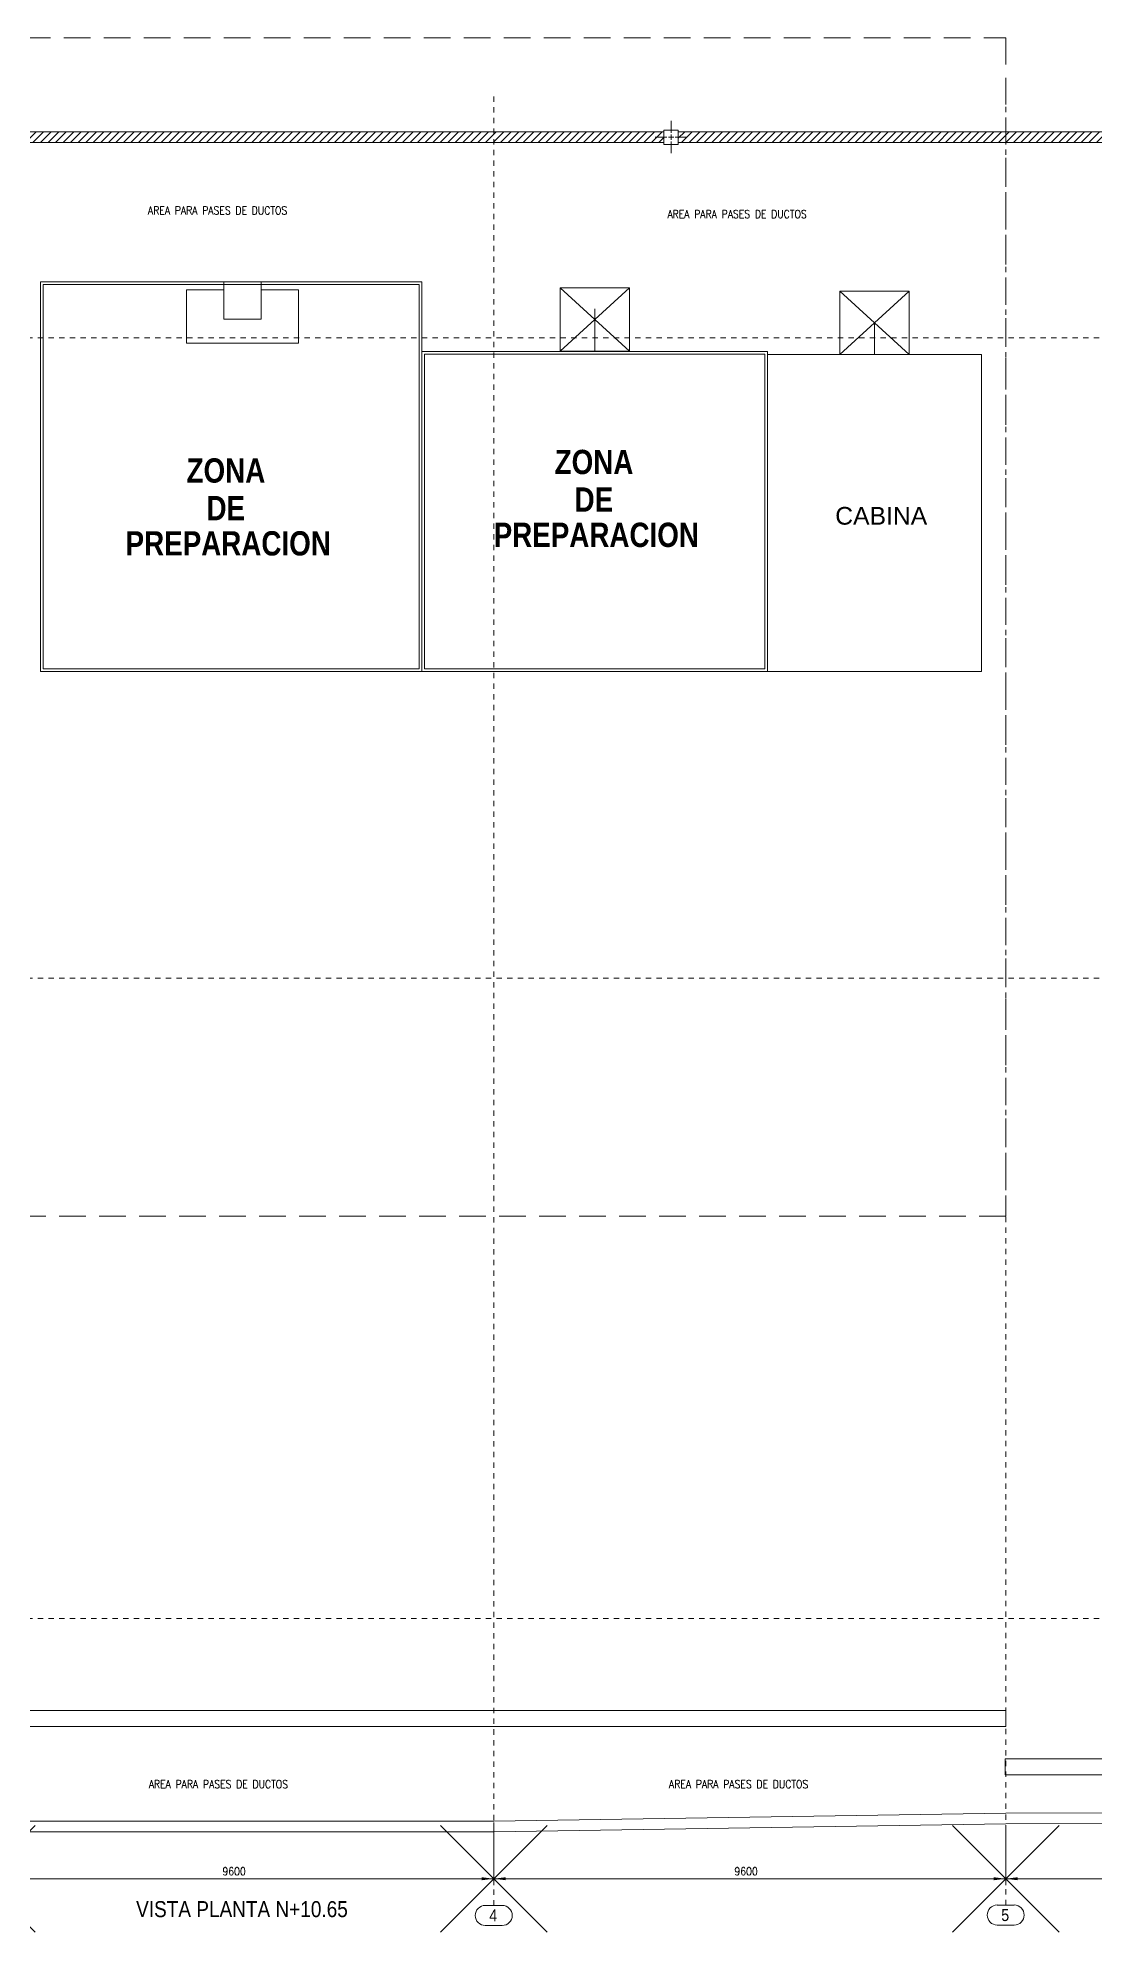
# Model space of a CAD drawing. Header units: millimetres. Extents: x 1010 to 1494, y -119 to 564.
# Drawn here: x 1326.75 to 1346.55, y 424.32 to 459.82 of the extents above; entities that cross this region are included whole.
import ezdxf

# ---------------------------------------------------------------- set-up
doc = ezdxf.new("R2010")
doc.units = ezdxf.units.MM
doc.header["$PDMODE"] = 3
doc.linetypes.add('DASHDOT', pattern=[1, 0.5, -0.25, 0, -0.25])
doc.linetypes.add('HIDDEN', pattern=[0.375, 0.25, -0.125])
doc.layers.get('0').update_dxf_attribs({"lineweight": 9})
for name, color, linetype, lineweight in [('10', 7, 'Continuous', 9), ('20', 6, 'Continuous', 9), ('30', 4, 'Continuous', 9), ('40', 3, 'Continuous', 9), ('50', 2, 'Continuous', 9), ('80', 1, 'Continuous', 9), ('Dimensión', 1, 'Continuous', 9), ('Estructura', 170, 'Continuous', 9), ('Marca', 1, 'Continuous', 9), ('MRC', 2, 'Continuous', 9), ('Muro', 5, 'Continuous', 9), ('Objeto gráfico', 7, 'Continuous', 9), ('Texto', 7, 'Continuous', 9)]:
    doc.layers.add(name, color=color, linetype=linetype, lineweight=lineweight)
doc.styles.add('Arial', font='arial.ttf')
doc.styles.add('ROMANS', font='romans', dxfattribs={"width": 0.7})
doc.styles.add('SUB', font='ARIALNB.TTF', dxfattribs={"oblique": 30})
doc.styles.add('SWISS', font='swiss.ttf')
pattern_1 = [(45, (1126.10366, 419.66107), (-0.07071068, 0.07071068), [])]

# ---------------------------------------------------------------- blocks, each defined once
blk = doc.blocks.new('*A408')
at = {"layer": 'Marca', "linetype": 'Continuous', "lineweight": 0}
for p, q in [((65131, 658), (65448, 658)), ((65131, 283), (65448, 283))]:
    blk.add_line(p, q, dxfattribs=at)
for centre, start, end in [((65131, 470), 90, 270), ((65448, 470), 270, 90)]:
    blk.add_arc(centre, 188, start, end, dxfattribs=at)
blk = doc.blocks.new('*A409')
at = {"layer": 'Marca', "linetype": 'Continuous', "lineweight": 0}
for p, q in [((74731, 665), (75048, 665)), ((74731, 290), (75048, 290))]:
    blk.add_line(p, q, dxfattribs=at)
for centre, start, end in [((74731, 478), 90, 270), ((75048, 478), 270, 90)]:
    blk.add_arc(centre, 188, start, end, dxfattribs=at)
blk = doc.blocks.new('*A412')
at = {"layer": 'Dimensión'}
for points in [[(74890, 1158), (75115, 1186), (75115, 1130)], [(84490, 1158), (84265, 1130), (84265, 1186)]]:
    blk.add_hatch(color=256, dxfattribs=at).paths.add_polyline_path(points, flags=17)
at = {"layer": 'Dimensión', "linetype": 'Continuous', "lineweight": 0}
for p, q in [((84490, 2250), (84490, 1038)), ((74890, 2069), (74890, 1038)), ((74890, 1158), (84490, 1158))]:
    blk.add_line(p, q, dxfattribs=at)
at = {"layer": 'Dimensión'}
for p in [(74890, 1158), (84490, 1158)]:
    blk.add_point(p, dxfattribs=at)
blk = doc.blocks.new('*A420')
at = {"layer": 'Dimensión'}
for points in [[(55690, 1158), (55915, 1186), (55915, 1130)], [(65290, 1158), (65065, 1130), (65065, 1186)]]:
    blk.add_hatch(color=256, dxfattribs=at).paths.add_polyline_path(points, flags=17)
at = {"layer": 'Dimensión', "linetype": 'Continuous', "lineweight": 0}
for p, q in [((55690, 2214), (55690, 1038)), ((65290, 2214), (65290, 1038)), ((55690, 1158), (65290, 1158))]:
    blk.add_line(p, q, dxfattribs=at)
at = {"layer": 'Dimensión'}
for p in [(55690, 1158), (65290, 1158)]:
    blk.add_point(p, dxfattribs=at)
blk = doc.blocks.new('*A422')
at = {"layer": 'Dimensión'}
for points in [[(65290, 1158), (65515, 1186), (65515, 1130)], [(74890, 1158), (74665, 1130), (74665, 1186)]]:
    blk.add_hatch(color=256, dxfattribs=at).paths.add_polyline_path(points, flags=17)
at = {"layer": 'Dimensión', "linetype": 'Continuous', "lineweight": 0}
for p, q in [((65290, 2214), (65290, 1038)), ((74890, 2069), (74890, 1038)), ((65290, 1158), (74890, 1158))]:
    blk.add_line(p, q, dxfattribs=at)
at = {"layer": 'Dimensión'}
for p in [(65290, 1158), (74890, 1158)]:
    blk.add_point(p, dxfattribs=at)
blk = doc.blocks.new('*A429')
at = {"layer": 'Dimensión', "style": 'ROMANS', "width": 0.85}
blk.add_text('9600', height=150, dxfattribs=at).set_placement((60203, 1222))
blk = doc.blocks.new('*A430')
at = {"layer": 'Dimensión', "style": 'ROMANS', "width": 0.85}
blk.add_text('9600', height=150, dxfattribs=at).set_placement((69803, 1222))
blk = doc.blocks.new('*A392')
at = {"layer": 'Marca', "linetype": 'DASHDOT', "lineweight": 0}
blk.add_line((33940, 30035), (90693, 30035), dxfattribs=at)
blk = doc.blocks.new('*A393')
at = {"layer": 'Marca', "linetype": 'DASHDOT', "lineweight": 0}
blk.add_line((33940, 18035), (90693, 18035), dxfattribs=at)
blk = doc.blocks.new('*A394')
at = {"layer": 'Marca', "linetype": 'DASHDOT', "lineweight": 0}
blk.add_line((33940, 6035), (90693, 6035), dxfattribs=at)
blk = doc.blocks.new('*A396')
at = {"layer": 'Marca', "linetype": 'DASHDOT', "lineweight": 0}
blk.add_line((74890, 665), (74890, 34593), dxfattribs=at)
at = {"layer": 'Marca', "style": 'Arial', "width": 0.85}
blk.add_text('5', height=225, dxfattribs=at).set_placement((74806, 365))
blk = doc.blocks.new('*A397')
at = {"layer": 'Marca', "linetype": 'DASHDOT', "lineweight": 0}
blk.add_line((65290, 658), (65290, 34593), dxfattribs=at)
at = {"layer": 'Marca', "style": 'Arial', "width": 0.85}
blk.add_text('4', height=225, dxfattribs=at).set_placement((65206, 358))

msp = doc.modelspace()

# ---------------------------------------------------------------- hatches: boundary and pattern name
at = {"layer": '20', "transparency": 33554536}
h = msp.add_hatch(dxfattribs=at)
h.set_pattern_fill('_USER', scale=0.1, angle=45, pattern_type=0)
h.set_pattern_definition(pattern_1)
h.paths.add_polyline_path([(1321.43667, 458.06218), (1321.43667, 457.86218), (1338.48667, 457.86218), (1338.48667, 458.06218)])
h = msp.add_hatch(dxfattribs=at)
h.set_pattern_fill('_USER', scale=0.1, angle=45, pattern_type=0)
h.set_pattern_definition(pattern_1)
h.paths.add_polyline_path([(1338.75667, 458.06218), (1338.75667, 457.86218), (1355.80667, 457.86218), (1355.80667, 458.06218)])

# ---------------------------------------------------------------- linework, layer by layer
for p, q in [((1335.29667, 426.40203), (1325.69667, 426.40203)), ((1344.89667, 426.55203), (1335.29667, 426.40203)), ((1344.89667, 426.35203), (1335.29667, 426.20203)), ((1354.49667, 426.58203), (1344.89667, 426.55203)), ((1354.49667, 426.38203), (1344.89667, 426.35203)), ((1335.29667, 426.20203), (1325.69667, 426.20203))]:
    msp.add_line(p, q)
at = {"layer": '10'}
for p, q in [((1338.54167, 457.96218), (1338.32167, 457.96218)), ((1338.67167, 457.96218), (1338.57167, 457.96218)), ((1338.62167, 458.04218), (1338.62167, 458.2661)), ((1338.62167, 457.91218), (1338.62167, 458.01218)), ((1338.92167, 457.96218), (1338.70167, 457.96218)), ((1338.62167, 457.6661), (1338.62167, 457.88218))]:
    msp.add_line(p, q, dxfattribs=at)
at = {"layer": '30'}
for points in [[(1333.95074, 455.24929), (1326.80074, 455.24929), (1326.80074, 447.94929), (1333.95074, 447.94929)], [(1333.90074, 455.19929), (1326.85074, 455.19929), (1326.85074, 447.99929), (1333.90074, 447.99929)], [(1334.00074, 453.89929), (1340.38074, 453.89929), (1340.38074, 447.99929), (1334.00074, 447.99929)]]:
    msp.add_lwpolyline(points, close=True, dxfattribs=at)
msp.add_lwpolyline([(1333.95074, 453.94929), (1340.43074, 453.94929), (1340.43074, 447.94929), (1333.95074, 447.94929), (1333.95074, 453.94929)], dxfattribs=at)
at = {"layer": '40'}
for p, q in [((1336.54074, 455.13832), (1337.84074, 453.95332)), ((1337.84074, 455.13832), (1336.54074, 453.95332))]:
    msp.add_line(p, q, dxfattribs=at)
at = {"layer": '40', "elevation": 99.84153}
msp.add_lwpolyline([(1330.23574, 455.09929), (1329.53574, 455.09929), (1329.53574, 454.09929), (1331.63574, 454.09929), (1331.63574, 455.09929), (1330.93574, 455.09929)], dxfattribs=at)
msp.add_lwpolyline([(1330.93574, 455.24929), (1330.23574, 455.24929), (1330.23574, 454.54929), (1330.93574, 454.54929)], close=True, dxfattribs=at)
at = {"layer": '40'}
msp.add_lwpolyline([(1336.54074, 453.95332), (1336.54074, 455.13832), (1337.84074, 455.13832), (1337.84074, 453.95332), (1336.54074, 453.95332)], dxfattribs=at)
at = {"layer": '50'}
for p, q in [((1343.08574, 455.07429), (1341.78574, 453.88929)), ((1344.44074, 453.88929), (1340.43074, 453.88929)), ((1340.43074, 453.88929), (1340.43074, 447.94929)), ((1344.44074, 453.88929), (1344.44074, 447.94929)), ((1340.43074, 447.94929), (1344.44074, 447.94929))]:
    msp.add_line(p, q, dxfattribs=at)
for points in [[(1341.78574, 453.88929), (1341.78574, 453.88929), (1341.78574, 455.07429), (1343.08574, 455.07429), (1343.08574, 453.88929)], [(1341.78574, 455.07429), (1343.08574, 453.88929)]]:
    msp.add_lwpolyline(points, dxfattribs=at)
at = {"layer": '80', "color": 3, "linetype": 'HIDDEN', "ltscale": 2}
msp.add_lwpolyline([(1305.48586, 459.82353), (1344.89667, 459.82353), (1344.89667, 437.73886), (1305.48586, 437.73886)], close=True, dxfattribs=at)
at = {"layer": '80'}
msp.add_lwpolyline([(1338.75667, 457.82718), (1338.75667, 458.09718), (1338.48667, 458.09718), (1338.48667, 457.82718), (1338.75667, 457.82718)], dxfattribs=at)
at = {"layer": 'Estructura'}
msp.add_line((1342.43574, 454.48179), (1342.43574, 453.88929), dxfattribs=at)
msp.add_lwpolyline([(1337.19074, 453.94525), (1337.19074, 454.74334)], dxfattribs=at)
at = {"layer": 'MRC'}
msp.add_line((1344.89667, 454.90203), (1344.89667, 455.20203), dxfattribs=at)
for points in [[(1316.09635, 428.47961), (1344.89667, 428.47961), (1344.89667, 428.17961), (1316.09635, 428.17961)], [(1344.88337, 427.57228), (1353.96759, 427.57228), (1353.96759, 427.27228), (1344.88337, 427.27228)]]:
    msp.add_lwpolyline(points, close=True, dxfattribs=at)
at = {"layer": 'Muro'}
for p, q in [((1338.48667, 458.06218), (1321.43667, 458.06218)), ((1338.48667, 457.86218), (1338.48667, 458.06218)), ((1321.43667, 457.86218), (1338.48667, 457.86218))]:
    msp.add_line(p, q, dxfattribs=at)
msp.add_lwpolyline([(1338.75667, 458.06218), (1338.75667, 457.86218), (1355.80667, 457.86218), (1355.80667, 458.06218), (1338.75667, 458.06218)], dxfattribs=at)

# ---------------------------------------------------------------- block references
at = {"lineweight": 0, "xscale": 0.001, "yscale": 0.001, "zscale": 0.001}
for name in ['*A397', '*A396', '*A392', '*A393', '*A394', '*A420', '*A420', '*A422', '*A422', '*A412', '*A412', '*A429', '*A429', '*A430', '*A430', '*A408', '*A408', '*A409', '*A409']:
    msp.add_blockref(name, (1270.00706, 424.16695), dxfattribs=at)

# ---------------------------------------------------------------- texts
at = {"layer": '20', "style": 'SUB'}
for s, height, p in [('ZONA ', 0.454905, (1329.53694, 451.48888)), ('ZONA ', 0.454905, (1336.4389, 451.64844)), ('DE', 0.454905, (1329.9109, 450.78403)), ('DE', 0.454905, (1336.81286, 450.9436)), ('PREPARACION', 0.4549054, (1328.39312, 450.12338)), ('PREPARACION', 0.4549054, (1335.29507, 450.28294))]:
    msp.add_text(s, height=height, dxfattribs=at).set_placement(p)
at = {"layer": '20', "insert": (1341.69999, 451.03298), "char_height": 0.331617, "attachment_point": 1, "style": 'SWISS'}
msp.add_mtext_dynamic_manual_height_columns('CABINA', width=5.064329, gutter_width=1, heights=[0], dxfattribs=at)
at = {"layer": 'Objeto gráfico', "style": 'Arial', "width": 0.85}
msp.add_text('VISTA PLANTA N+10.65', height=0.3, dxfattribs=at).set_placement((1328.591, 424.60546))
msp.add_text('VISTA PLANTA N+10.65', height=0.3, dxfattribs=at).set_placement((1328.591, 424.60546))
at = {"layer": 'Texto', "style": 'ROMANS', "width": 0.85}
for p in [(1328.81323, 456.51425), (1328.81323, 456.51425), (1338.55332, 456.44625), (1338.55332, 456.44625), (1328.82739, 427.02249), (1328.82739, 427.02249), (1338.58267, 427.02249), (1338.58267, 427.02249)]:
    msp.add_text('AREA PARA PASES DE DUCTOS', height=0.15, dxfattribs=at).set_placement(p)

doc.saveas('drawing.dxf')
